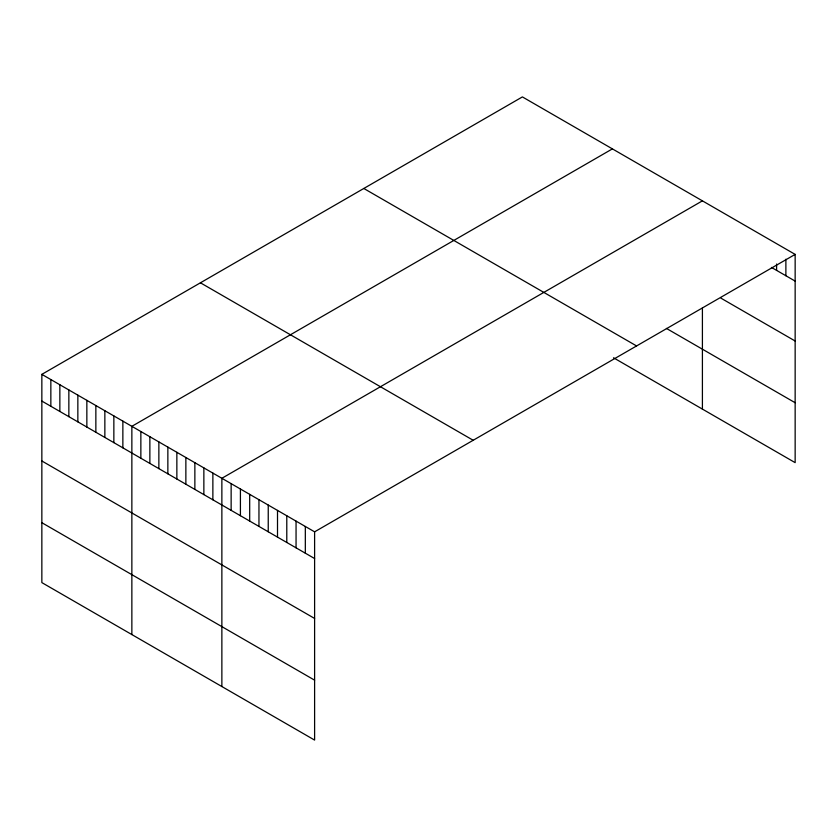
<?xml version="1.0" encoding="UTF-8"?>
<svg xmlns="http://www.w3.org/2000/svg" width="837" height="837" viewBox="0 0 837 837"><rect width="100%" height="100%" fill="white"/><g stroke="black" fill="none" stroke-linecap="round" stroke-linejoin="round"><path stroke-width="1.26" d="M41.85 374.359L314.607 531.83L314.607 740.086L41.85 582.604L41.85 374.359L522.393 96.914L795.15 254.396L795.15 462.641L613.531 357.786M612.402 148.881L131.859 426.326L131.859 634.572M702.41 200.849L221.868 478.293L221.868 686.539M314.607 531.83L795.15 254.396M771.452 267.411L795.15 281.096M720.96 298.171L795.15 341.004M666.409 328.407L795.15 402.733M363.813 188.471L636.57 345.943M200.43 282.801L473.187 440.272M41.85 401.069L314.607 558.541M41.85 460.978L314.607 618.449M41.85 522.696L314.607 680.167M785.88 259.208L785.88 275.739M776.6 264.032L776.6 270.393M702.41 308.037L702.41 409.105M305.327 526.483L305.327 553.184M296.057 521.127L296.057 547.827M286.788 515.77L286.788 542.47M277.507 510.413L277.507 537.124M268.238 505.067L268.238 531.767M258.957 499.71L258.957 526.41M249.688 494.353L249.688 521.064M240.418 488.996L240.418 515.707M231.138 483.65L231.138 510.35M212.87 473.093L212.87 499.804M203.862 467.893L203.862 494.604M194.864 462.704L194.864 489.404M185.866 457.504L185.866 484.215M176.858 452.304L176.858 479.015M167.86 447.115L167.86 473.815M158.863 441.915L158.863 468.615M149.865 436.715L149.865 463.426M140.857 431.526L140.857 458.226M122.861 421.126L122.861 447.837M113.853 415.937L113.853 442.637M104.855 410.737L104.855 437.437M95.857 405.537L95.857 432.248M86.849 400.348L86.849 427.048M77.851 395.148L77.851 421.848M68.854 389.948L68.854 416.659M59.856 384.748L59.856 411.459M50.848 379.559L50.848 406.259"/></g></svg>
